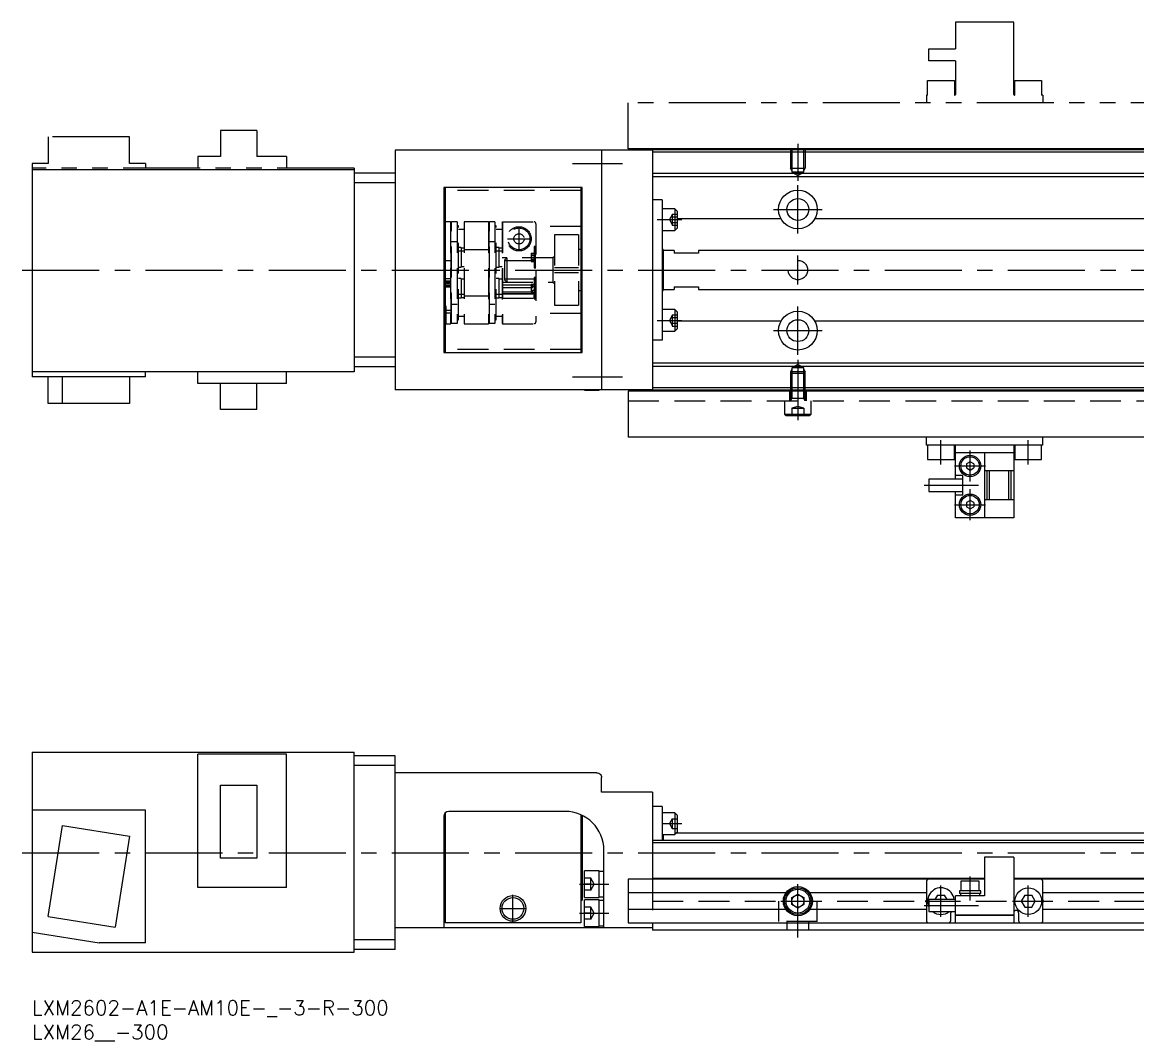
# Model space of a CAD drawing. Extents: x -2 to 493, y -8 to 266.
# Drawn here: x -2 to 228, y -8.3 to 201.8 of the extents above; entities that cross this region are included whole.
import ezdxf

# ---------------------------------------------------------------- set-up
doc = ezdxf.new("R2010")
doc.units = 0
doc.header["$LTSCALE"] = 0.5
for name, pattern in [('CENTER', [50.8, 31.75, -6.35, 6.35, -6.35]), ('DASHED', [19.05, 12.7, -6.35]), ('PHANTOM', [63.5, 31.75, -6.35, 6.35, -6.35, 6.35, -6.35])]:
    doc.linetypes.add(name, pattern=pattern)
for name, color, linetype in [('MSM_CENTER', 1, 'CENTER'), ('MSM_CONTINUOUS', 7, 'CONTINUOUS'), ('MSM_DASHED', 4, 'DASHED'), ('MSM_IMAGINARY', 6, 'PHANTOM'), ('MSM_PART_NUMBER', 7, 'CONTINUOUS')]:
    doc.layers.add(name, color=color, linetype=linetype)
doc.styles.get("Standard").update_dxf_attribs({"font": 'txt.shx', "height": 3, "bigfont": 'bigfont.shx'})

# ---------------------------------------------------------------- blocks, each defined once
blk = doc.blocks.new('*U8')
at = {"layer": 'MSM_PART_NUMBER'}
blk.add_text('LXM2602-A1E-AM10E-_-3-R-300', height=3, dxfattribs=at).set_placement((0, -3))
blk = doc.blocks.new('*U9')
at = {"layer": 'MSM_PART_NUMBER'}
blk.add_text('LXM26__-300', height=3, dxfattribs=at).set_placement((0, -8))

msp = doc.modelspace()

# ---------------------------------------------------------------- linework, layer by layer
at = {"layer": 'MSM_CENTER'}
for p, q in [((157.9, 176.68), (157.9, 169.05)), ((111.4, 172.68), (121.71, 172.68)), ((157.9, 158.18), (157.9, 168.18)), ((128.9, 161.07), (134, 161.07)), ((152.9, 163.18), (162.9, 163.18)), ((100.4, 154.75), (100.4, 159.48)), ((98.04, 157.11), (102.76, 157.11)), ((157.9, 147.68), (157.9, 153.68)), ((-2, 150.68), (439.9, 150.68)), ((157.9, 133.18), (157.9, 143.18)), ((128.9, 140.29), (134, 140.29)), ((152.9, 138.18), (162.9, 138.18)), ((157.9, 132.19), (157.9, 119.68)), ((111.4, 128.68), (121.71, 128.68)), ((187.4, 110.58), (187.4, 115.58)), ((205.4, 110.58), (205.4, 115.58)), ((193.4, 107.08), (193.4, 113.48)), ((190.2, 110.28), (196.6, 110.28)), ((183.9, 106.28), (195.15, 106.28)), ((193.4, 99.08), (193.4, 105.48)), ((190.2, 102.28), (196.6, 102.28)), ((129.9, 36.5), (134, 36.5)), ((-2, 30.5), (439.9, 30.5)), ((193.4, 20.6), (193.4, 25.6)), ((112.9, 24), (118.9, 24)), ((157.9, 13), (157.9, 24)), ((187.4, 17.25), (187.4, 23.75)), ((205.4, 17.25), (205.4, 23.75)), ((99.15, 16.22), (99.15, 21.78)), ((96.37, 19), (101.93, 19)), ((154.4, 20.5), (161.4, 20.5)), ((183.9, 19.6), (195.15, 19.6)), ((184.15, 20.5), (190.65, 20.5)), ((202.15, 20.5), (208.65, 20.5)), ((112.9, 18), (118.9, 18))]:
    msp.add_line(p, q, dxfattribs=at)
at = {"layer": 'MSM_CONTINUOUS'}
for p, q in [((127.9, 175.38), (74.9, 175.38)), ((74.9, 175.38), (74.9, 125.98)), ((113.9, 175.38), (113.9, 175.43)), ((116.9, 175.43), (113.9, 175.43)), ((116.9, 175.38), (116.9, 175.43)), ((117.4, 175.38), (117.4, 125.98)), ((127.9, 175.68), (127.9, 125.68)), ((427.9, 175.68), (127.9, 175.68)), ((427.9, 175.48), (127.9, 175.48)), ((427.9, 174.98), (127.9, 174.98)), ((66.4, 171.38), (0, 171.38)), ((0, 171.38), (0, 128.68)), ((66.4, 171.38), (66.4, 129.68)), ((74.9, 170.68), (66.4, 170.68)), ((247.9, 170.58), (127.9, 170.58)), ((74.9, 168.68), (66.4, 168.68)), ((247.9, 169.88), (127.9, 169.88)), ((84.9, 167.68), (84.9, 133.68)), ((113.4, 167.68), (84.9, 167.68)), ((84.9, 167.08), (85.15, 167.08)), ((85.15, 167.68), (85.15, 133.68)), ((113.15, 167.68), (113.15, 133.68)), ((113.15, 167.08), (113.4, 167.08)), ((113.4, 133.68), (113.4, 167.68)), ((129.9, 165.18), (127.9, 165.18)), ((129.9, 165.18), (129.9, 136.18)), ((132.5, 163.32), (129.9, 163.32)), ((132.5, 163.32), (132.5, 158.82)), ((133, 162.82), (132.5, 163.32)), ((133, 162.82), (133, 159.32)), ((154.41, 161.22), (133, 161.22)), ((234.41, 161.22), (161.39, 161.22)), ((85.15, 159.68), (84.9, 159.68)), ((113.4, 159.68), (113.15, 159.68)), ((129.9, 158.82), (132.5, 158.82)), ((132.5, 158.82), (133, 159.32)), ((113.4, 154.93), (113.15, 154.93)), ((130.1, 154.93), (129.9, 154.93)), ((130.1, 154.93), (130.1, 146.43)), ((132.4, 154.68), (130.1, 154.68)), ((132.4, 154.68), (132.4, 154.18)), ((137.4, 154.18), (132.4, 154.18)), ((137.4, 154.68), (137.4, 154.18)), ((240.9, 154.68), (137.4, 154.68)), ((132.4, 147.18), (137.4, 147.18)), ((132.4, 147.18), (132.4, 146.68)), ((137.4, 147.18), (137.4, 146.68)), ((113.15, 146.43), (113.4, 146.43)), ((129.9, 146.43), (130.1, 146.43)), ((130.1, 146.68), (132.4, 146.68)), ((137.4, 146.68), (240.9, 146.68)), ((85.15, 141.68), (84.9, 141.68)), ((113.4, 141.68), (113.15, 141.68)), ((132.5, 142.54), (129.9, 142.54)), ((132.5, 142.54), (132.5, 138.04)), ((133, 142.04), (132.5, 142.54)), ((133, 142.04), (133, 138.54)), ((129.9, 138.04), (132.5, 138.04)), ((132.5, 138.04), (133, 138.54)), ((154.41, 140.14), (133, 140.14)), ((234.41, 140.14), (161.39, 140.14)), ((129.9, 136.18), (127.9, 136.18)), ((84.9, 134.28), (85.15, 134.28)), ((84.9, 133.68), (113.4, 133.68)), ((113.15, 134.28), (113.4, 134.28)), ((74.9, 132.68), (66.4, 132.68)), ((247.9, 131.48), (127.9, 131.48)), ((66.4, 129.68), (0, 129.68)), ((23.4, 128.68), (23.4, 129.68)), ((34.2, 127.28), (34.2, 129.68)), ((52.5, 127.28), (52.5, 129.68)), ((74.9, 130.68), (66.4, 130.68)), ((247.9, 130.78), (127.9, 130.78)), ((23.4, 128.68), (0, 128.68)), ((3.3, 123.18), (3.3, 128.68)), ((6.27, 123.18), (6.27, 128.68)), ((20.1, 128.68), (20.1, 123.18)), ((52.5, 127.28), (34.2, 127.28)), ((38.88, 121.88), (38.88, 127.28)), ((46.33, 121.88), (46.33, 127.28)), ((127.9, 125.98), (74.9, 125.98)), ((113.9, 125.93), (113.9, 125.98)), ((113.9, 125.93), (116.9, 125.93)), ((116.9, 125.93), (116.9, 125.98)), ((122.9, 125.68), (122.9, 116.18)), ((273.9, 125.68), (122.9, 125.68)), ((273.9, 126.38), (127.9, 126.38)), ((273.9, 125.88), (127.9, 125.88)), ((20.1, 123.18), (3.3, 123.18)), ((46.33, 121.88), (38.88, 121.88)), ((273.9, 116.18), (122.9, 116.18)), ((184.4, 114.58), (184.4, 116.18)), ((208.4, 114.58), (208.4, 116.18)), ((208.4, 114.58), (184.4, 114.58)), ((184.65, 114.58), (184.65, 111.58)), ((190.15, 111.58), (190.15, 114.58)), ((190.4, 107.53), (190.4, 114.45)), ((202.4, 112.98), (190.4, 112.98)), ((196.4, 112.98), (196.4, 99.58)), ((202.4, 114.45), (202.4, 99.58)), ((202.65, 114.58), (202.65, 111.58)), ((208.15, 111.58), (208.15, 114.58)), ((184.65, 111.58), (190.15, 111.58)), ((193.4, 111.15), (192.65, 110.71)), ((192.65, 110.71), (192.65, 109.85)), ((194.15, 110.71), (193.4, 111.15)), ((194.15, 110.71), (194.15, 109.85)), ((202.65, 111.58), (208.15, 111.58)), ((191.9, 108.28), (190.4, 108.28)), ((191.9, 104.28), (191.9, 108.28)), ((192.65, 109.85), (193.4, 109.41)), ((193.4, 109.41), (194.15, 109.85)), ((202.4, 109.28), (196.4, 109.28)), ((196.9, 103.28), (196.9, 109.28)), ((197.4, 103.28), (197.4, 109.28)), ((201.4, 103.28), (201.4, 109.28)), ((201.9, 103.28), (201.9, 109.28)), ((184.9, 107.53), (184.9, 105.03)), ((191.9, 107.53), (184.9, 107.53)), ((184.9, 105.03), (191.9, 105.03)), ((190.4, 99.58), (190.4, 105.03)), ((190.4, 104.28), (191.9, 104.28)), ((193.4, 103.15), (192.65, 102.71)), ((192.65, 102.71), (192.65, 101.85)), ((192.65, 101.85), (193.4, 101.41)), ((194.15, 102.71), (193.4, 103.15)), ((193.4, 101.41), (194.15, 101.85)), ((194.15, 102.71), (194.15, 101.85)), ((202.4, 103.28), (196.4, 103.28)), ((202.4, 99.58), (190.4, 99.58)), ((0, 51.2), (66.4, 51.2)), ((0, 51.2), (0, 10)), ((34.2, 23.3), (34.2, 50.8)), ((52.5, 50.8), (34.2, 50.8)), ((52.5, 23.3), (52.5, 50.8)), ((66.4, 10), (66.4, 51.2)), ((74.9, 50.5), (66.4, 50.5)), ((74.9, 48.5), (66.4, 48.5)), ((74.9, 10.5), (74.9, 50.5)), ((116.4, 47), (74.9, 47)), ((116.4, 47), (116.41, 47)), ((116.41, 47), (116.61, 46.98)), ((116.61, 46.98), (116.85, 46.89)), ((116.85, 46.89), (117.07, 46.74)), ((117.07, 46.74), (117.21, 46.59)), ((117.21, 46.59), (117.32, 46.4)), ((117.32, 46.4), (117.38, 46.22)), ((117.38, 46.22), (117.4, 46)), ((117.4, 43), (117.4, 46)), ((38.88, 44.45), (46.33, 44.45)), ((38.88, 29.35), (38.88, 44.45)), ((46.33, 44.45), (46.33, 29.35)), ((127.9, 43), (117.4, 43)), ((127.9, 43), (127.9, 25)), ((23.4, 39.3), (0, 39.3)), ((23.4, 11.9), (23.4, 39.3)), ((129.9, 40), (127.9, 40)), ((129.9, 40), (129.9, 33)), ((84.9, 38), (84.9, 15)), ((85.15, 38.66), (85.15, 16)), ((109.9, 39), (85.9, 39)), ((113.15, 38.31), (113.15, 16)), ((113.4, 38.19), (113.4, 20.7)), ((132.5, 38.75), (129.9, 38.75)), ((133, 38.25), (132.5, 38.75)), ((132.5, 38.75), (132.5, 34.25)), ((133, 38.25), (133, 34.75)), ((3.3, 17.31), (6.27, 36.08)), ((6.27, 36.08), (20.1, 33.89)), ((113.4, 34.75), (113.15, 34.75)), ((132.5, 34.25), (133, 34.75)), ((240.9, 34.5), (132.75, 34.5)), ((20.1, 33.89), (17.13, 15.12)), ((273.9, 33), (127.9, 33)), ((273.9, 32.5), (127.9, 32.5)), ((129.9, 34.25), (132.5, 34.25)), ((130.1, 34.25), (130.1, 33)), ((117.9, 15), (117.9, 31)), ((46.33, 29.35), (38.88, 29.35)), ((196.4, 29.6), (196.4, 21.6)), ((202.4, 29.6), (196.4, 29.6)), ((202.4, 29.6), (202.4, 16)), ((113.15, 26.25), (113.4, 26.25)), ((113.9, 21.25), (113.9, 26.75)), ((116.9, 26.75), (113.9, 26.75)), ((116.9, 21.25), (116.9, 26.75)), ((117.9, 26.6), (116.9, 26.6)), ((52.5, 23.3), (34.2, 23.3)), ((196.4, 25), (122.9, 25)), ((122.9, 25), (122.9, 16)), ((196.4, 25.2), (127.9, 25.2)), ((184.4, 24.5), (184.4, 16.5)), ((191.5, 24.6), (191.5, 22.6)), ((195.3, 24.6), (191.5, 24.6)), ((195.3, 22.6), (195.3, 24.6)), ((277.9, 25.2), (202.4, 25.2)), ((277.9, 25), (202.4, 25)), ((208.4, 16.5), (208.4, 24.5)), ((84.9, 20.7), (85.15, 20.7)), ((113.15, 20.7), (113.4, 20.7)), ((113.9, 21.25), (116.9, 21.25)), ((113.9, 15.25), (113.9, 20.75)), ((116.9, 20.75), (113.9, 20.75)), ((116.9, 21.4), (117.9, 21.4)), ((116.9, 15.25), (116.9, 20.75)), ((155.43, 22.2), (122.9, 22.2)), ((156.65, 21.22), (157.9, 21.94)), ((156.65, 19.78), (156.65, 21.22)), ((157.9, 21.94), (159.15, 21.22)), ((159.15, 21.22), (159.15, 19.78)), ((184.4, 22.2), (160.37, 22.2)), ((184.4, 20.8), (184.22, 20.5)), ((190.4, 20.85), (184.9, 20.85)), ((184.9, 20.85), (184.9, 18.35)), ((186.68, 21.75), (186.16, 20.85)), ((186.68, 21.75), (188.12, 21.75)), ((188.64, 20.85), (188.12, 21.75)), ((196.4, 21.6), (190.4, 21.6)), ((190.4, 16), (190.4, 21.6)), ((191.2, 22.6), (191.2, 22.1)), ((195.6, 22.6), (191.2, 22.6)), ((195.6, 22.1), (191.2, 22.1)), ((191.4, 22.1), (191.4, 21.6)), ((195.4, 21.6), (195.4, 22.1)), ((195.6, 22.1), (195.6, 22.6)), ((204.68, 21.75), (203.96, 20.5)), ((204.68, 21.75), (206.12, 21.75)), ((206.84, 20.5), (206.12, 21.75)), ((235.43, 22.2), (208.4, 22.2)), ((208.58, 20.5), (208.4, 20.8)), ((117.9, 20.6), (116.9, 20.6)), ((155.43, 18.8), (122.9, 18.8)), ((157.9, 19.06), (156.65, 19.78)), ((159.15, 19.78), (157.9, 19.06)), ((184.4, 18.8), (160.37, 18.8)), ((184.22, 20.5), (184.4, 20.2)), ((203.96, 20.5), (204.68, 19.25)), ((204.68, 19.25), (206.12, 19.25)), ((206.12, 19.25), (206.84, 20.5)), ((208.4, 20.2), (208.58, 20.5)), ((235.43, 18.8), (208.4, 18.8)), ((3.3, 17.31), (17.13, 15.12)), ((184.9, 18.35), (190.4, 18.35)), ((189.4, 16.5), (189.4, 18.1)), ((190.4, 17.65), (202.4, 17.65)), ((190.4, 17.6), (202.4, 17.6)), ((190.45, 17.65), (190.45, 17.6)), ((202.35, 17.65), (202.35, 17.6)), ((203.4, 18.1), (203.4, 16.5)), ((0, 14.09), (13.82, 11.9)), ((127.9, 15), (74.9, 15)), ((113.15, 16), (85.15, 16)), ((113.9, 15.25), (116.9, 15.25)), ((116.9, 15.4), (117.9, 15.4)), ((122.9, 16), (432.9, 16)), ((127.9, 16), (127.9, 14.5)), ((427.9, 14.5), (127.9, 14.5)), ((23.4, 11.9), (13.82, 11.9)), ((74.9, 12.5), (66.4, 12.5)), ((0, 10), (66.4, 10)), ((74.9, 10.5), (66.4, 10.5))]:
    msp.add_line(p, q, dxfattribs=at)
for centre, radius in [((157.9, 163.18), 4), ((157.9, 163.18), 2.25), ((157.9, 138.18), 4), ((157.9, 138.18), 2.25), ((193.4, 110.28), 2.2), ((193.4, 110.28), 1.9), ((193.4, 102.28), 2.2), ((193.4, 102.28), 1.9), ((157.9, 20.5), 3), ((157.9, 20.5), 2.75), ((205.4, 20.5), 2.75), ((99.15, 19), 2.65), ((99.15, 19), 2.25), ((157.9, 20.5), 2.45), ((157.9, 20.5), 1.25)]:
    msp.add_circle(centre, radius, dxfattribs=at)
for centre, radius, start, end in [((190.14, 114.27), 0.311, 34.723, 88.9034), ((202.66, 114.26), 0.318, 91.7128, 144.6608), ((85.9, 38), 1, 90, 180), ((109.9, 31), 8, 0, 90), ((184.9, 24.5), 0.5, 90, 180), ((187.4, 20.5), 2.75, 7.312, 204.62), ((207.9, 24.5), 0.5, 0, 90), ((202.9, 18.1), 0.5, 0, 180), ((184.9, 16.5), 0.5, 180, 270), ((187.4, 20.5), 2.75, 231.4273, 308.5727), ((188.9, 16.5), 0.5, 270, 0), ((189.9, 18.1), 0.5, 150, 180), ((189.9, 18.1), 0.5, 0, 30), ((203.9, 16.5), 0.5, 180, 270), ((207.9, 16.5), 0.5, 270, 0)]:
    msp.add_arc(centre, radius, start, end, dxfattribs=at)
at = {"layer": 'MSM_DASHED'}
for p, q in [((156.4, 175.68), (156.4, 171.68)), ((156.67, 175.68), (156.67, 170.88)), ((159.13, 170.88), (159.13, 175.68)), ((159.4, 175.68), (159.4, 171.68)), ((156.4, 171.68), (159.4, 171.68)), ((156.67, 171.21), (156.4, 171.68)), ((156.67, 170.88), (157.9, 170.17)), ((159.13, 170.88), (156.67, 170.88)), ((157.9, 170.17), (159.13, 170.88)), ((159.13, 171.21), (159.4, 171.68)), ((113.15, 167.08), (85.15, 167.08)), ((132, 162.07), (131.42, 161.07)), ((131.42, 161.07), (132, 160.07)), ((132, 162.23), (133, 162.23)), ((132, 162.23), (132, 159.92)), ((132, 161.65), (133, 161.65)), ((85.15, 159.68), (84.9, 159.68)), ((86.3, 160.61), (85.15, 160.61)), ((86.3, 160.61), (86.3, 139.61)), ((86.4, 160.51), (86.3, 160.61)), ((86.5, 160.61), (86.4, 160.51)), ((86.4, 139.71), (86.4, 160.51)), ((86.5, 139.62), (86.5, 160.61)), ((87.65, 160.61), (86.5, 160.61)), ((87.65, 160.61), (87.65, 139.62)), ((87.9, 159.81), (87.65, 159.81)), ((87.9, 140.41), (87.9, 159.81)), ((89.1, 159.07), (87.9, 159.07)), ((94.1, 160.61), (89.1, 160.61)), ((89.1, 160.61), (89.1, 139.61)), ((94.2, 160.51), (94.1, 160.61)), ((94.1, 160.61), (94.1, 139.61)), ((94.3, 160.61), (94.2, 160.51)), ((94.2, 160.51), (94.2, 139.71)), ((94.3, 139.62), (94.3, 160.61)), ((95.45, 160.61), (94.3, 160.61)), ((95.45, 160.61), (95.45, 139.62)), ((95.7, 159.81), (95.45, 159.81)), ((95.7, 140.41), (95.7, 159.81)), ((96.9, 159.07), (95.7, 159.07)), ((96.9, 160.51), (97, 160.61)), ((96.9, 160.51), (96.9, 139.71)), ((97, 160.61), (97, 139.61)), ((97, 160.61), (103.5, 160.61)), ((103.9, 160.21), (103.9, 140.01)), ((113.15, 159.68), (103.9, 159.68)), ((132, 160.49), (133, 160.49)), ((132, 159.92), (133, 159.92)), ((86.4, 156.49), (86.5, 156.59)), ((86.5, 156.59), (87.65, 156.59)), ((94.2, 156.49), (94.3, 156.59)), ((94.3, 156.59), (95.45, 156.59)), ((107.7, 157.93), (107.7, 143.43)), ((112.7, 157.93), (107.7, 157.93)), ((112.7, 157.91), (107.7, 157.91)), ((112.7, 157.93), (112.7, 143.43)), ((87.9, 155.11), (87.65, 155.11)), ((88.5, 155.3), (87.9, 155.3)), ((87.9, 154.62), (89.1, 154.62)), ((88.5, 155.3), (88.5, 151.3)), ((89.1, 155.2), (88.5, 155.2)), ((94.2, 154.86), (89.1, 154.86)), ((95.7, 155.11), (95.45, 155.11)), ((96.3, 155.3), (95.7, 155.3)), ((95.7, 154.62), (96.9, 154.62)), ((96.3, 151.3), (96.3, 155.3)), ((96.9, 155.2), (96.3, 155.2)), ((102.9, 154.17), (103.9, 154.17)), ((102.9, 154.17), (102.9, 152.44)), ((103.9, 155.5), (103.55, 155.5)), ((103.55, 155.5), (103.55, 151.1)), ((103.7, 155.3), (103.55, 155.3)), ((103.9, 155.1), (103.7, 155.3)), ((103.7, 155.3), (103.7, 151.3)), ((113.15, 154.93), (112.7, 154.93)), ((86.4, 152.61), (85.15, 152.61)), ((107.4, 153.18), (96.9, 153.18)), ((103.9, 152.58), (96.9, 152.58)), ((97.9, 153.18), (97.4, 152.68)), ((97.4, 152.68), (97.4, 148.68)), ((97.9, 153.18), (97.9, 148.18)), ((102.9, 153.8), (103.9, 153.8)), ((102.9, 153.67), (103.9, 153.67)), ((102.9, 152.94), (103.9, 152.94)), ((102.9, 152.81), (103.9, 152.81)), ((102.9, 152.44), (103.9, 152.44)), ((107.7, 153.48), (107.4, 153.18)), ((107.4, 153.18), (107.4, 148.18)), ((87.9, 151.3), (88.5, 151.3)), ((88.5, 151.4), (89.1, 151.4)), ((95.7, 151.3), (96.3, 151.3)), ((96.3, 151.4), (96.9, 151.4)), ((103.55, 151.3), (103.7, 151.3)), ((103.55, 151.1), (103.9, 151.1)), ((103.7, 151.3), (103.9, 151.5)), ((107.7, 151.23), (112.7, 151.23)), ((112.7, 150.13), (107.7, 150.13)), ((86.4, 148.88), (85.15, 148.88)), ((85.15, 148.48), (86.4, 148.48)), ((85.15, 148.24), (86.3, 148.24)), ((86.4, 147.97), (85.15, 147.97)), ((86.4, 147.9), (85.15, 147.9)), ((85.15, 147.61), (86.4, 147.61)), ((86.3, 147.27), (85.15, 147.27)), ((85.15, 147.21), (86.4, 147.21)), ((86.3, 148.24), (86.4, 148.26)), ((86.4, 147.29), (86.3, 147.27)), ((88.5, 148.92), (87.9, 148.92)), ((88.5, 148.92), (88.5, 144.92)), ((89.1, 148.82), (88.5, 148.82)), ((96.3, 148.92), (95.7, 148.92)), ((96.3, 144.92), (96.3, 148.92)), ((96.9, 148.82), (96.3, 148.82)), ((103.9, 148.78), (96.9, 148.78)), ((96.9, 148.18), (107.4, 148.18)), ((96.9, 147.61), (103.9, 147.61)), ((97.4, 148.68), (97.9, 148.18)), ((102.9, 147.79), (103.9, 147.79)), ((102.9, 147.79), (102.9, 146.06)), ((102.9, 147.42), (103.9, 147.42)), ((102.9, 147.29), (103.9, 147.29)), ((103.9, 149.12), (103.55, 149.12)), ((103.55, 149.12), (103.55, 144.72)), ((103.7, 148.92), (103.55, 148.92)), ((103.9, 148.72), (103.7, 148.92)), ((103.7, 148.92), (103.7, 144.92)), ((107.4, 148.18), (107.7, 147.88)), ((87.65, 145.11), (87.9, 145.11)), ((89.1, 145.61), (87.9, 145.61)), ((87.9, 144.92), (88.5, 144.92)), ((88.5, 145.02), (89.1, 145.02)), ((89.1, 145.36), (94.2, 145.36)), ((95.45, 145.11), (95.7, 145.11)), ((96.9, 145.61), (95.7, 145.61)), ((95.7, 144.92), (96.3, 144.92)), ((96.3, 145.02), (96.9, 145.02)), ((96.9, 147.08), (103.9, 147.08)), ((96.9, 146.19), (103.9, 146.19)), ((97, 145.8), (96.9, 145.84)), ((96.9, 145.78), (103.9, 145.78)), ((96.9, 144.95), (97, 144.91)), ((103.5, 145.8), (97, 145.8)), ((97, 144.91), (103.5, 144.91)), ((102.9, 146.56), (103.9, 146.56)), ((102.9, 146.43), (103.9, 146.43)), ((102.9, 146.06), (103.9, 146.06)), ((103.5, 144.91), (103.5, 145.8)), ((103.55, 144.92), (103.7, 144.92)), ((103.7, 144.92), (103.9, 145.12)), ((112.7, 146.43), (113.15, 146.43)), ((85.4, 139.72), (85.4, 142.76)), ((86.4, 143.74), (86.5, 143.63)), ((86.5, 143.63), (87.65, 143.63)), ((94.2, 143.74), (94.3, 143.63)), ((94.3, 143.63), (95.45, 143.63)), ((103.55, 144.72), (103.9, 144.72)), ((107.7, 143.45), (112.7, 143.45)), ((107.7, 143.43), (112.7, 143.43)), ((85.15, 141.68), (84.9, 141.68)), ((86.3, 142.33), (85.15, 142.33)), ((85.15, 141.82), (86.3, 141.82)), ((86.4, 142.41), (86.3, 142.33)), ((86.3, 141.82), (86.4, 141.9)), ((87.65, 140.41), (87.9, 140.41)), ((87.9, 141.16), (89.1, 141.16)), ((95.45, 140.41), (95.7, 140.41)), ((95.7, 141.16), (96.9, 141.16)), ((113.15, 141.68), (103.9, 141.68)), ((132, 141.29), (131.42, 140.29)), ((131.42, 140.29), (132, 139.29)), ((132, 141.44), (133, 141.44)), ((132, 141.44), (132, 139.13)), ((132, 140.86), (133, 140.86)), ((85.17, 139.61), (86.3, 139.61)), ((86.3, 139.61), (86.4, 139.71)), ((86.5, 139.62), (86.4, 139.72)), ((87.65, 139.62), (86.5, 139.62)), ((89.1, 139.61), (94.1, 139.61)), ((94.1, 139.61), (94.2, 139.71)), ((94.3, 139.62), (94.2, 139.72)), ((95.45, 139.62), (94.3, 139.62)), ((96.9, 139.71), (97, 139.61)), ((97, 139.61), (103.5, 139.61)), ((132, 139.71), (133, 139.71)), ((132, 139.13), (133, 139.13)), ((113.15, 134.28), (85.15, 134.28)), ((157.9, 131.19), (156.67, 130.48)), ((159.13, 130.48), (157.9, 131.19)), ((156.67, 130.15), (156.4, 129.68)), ((156.4, 129.68), (156.4, 123.68)), ((159.4, 129.68), (156.4, 129.68)), ((156.67, 129.68), (156.4, 129.41)), ((156.4, 129.41), (159.4, 129.41)), ((156.67, 130.48), (156.67, 124.18)), ((159.13, 130.48), (156.67, 130.48)), ((159.13, 124.18), (159.13, 130.48)), ((159.13, 130.15), (159.4, 129.68)), ((159.4, 129.41), (159.13, 129.68)), ((159.4, 123.68), (159.4, 129.68)), ((156.15, 125.68), (156.15, 123.68)), ((159.4, 124.18), (156.4, 124.18)), ((156.4, 123.68), (156.67, 124.18)), ((159.4, 123.68), (159.13, 124.18)), ((159.65, 123.68), (159.65, 125.68)), ((122.9, 123.68), (273.9, 123.68)), ((155.15, 123.68), (155.15, 120.98)), ((157.9, 122.51), (156.65, 122.18)), ((156.65, 122.18), (156.65, 120.68)), ((156.65, 122.18), (159.15, 122.18)), ((159.15, 122.18), (157.9, 122.51)), ((157.9, 122.18), (157.9, 120.68)), ((159.15, 122.18), (159.15, 120.68)), ((160.65, 120.98), (160.65, 123.68)), ((155.15, 120.98), (155.45, 120.68)), ((155.15, 120.98), (160.65, 120.98)), ((155.45, 120.68), (160.35, 120.68)), ((160.35, 120.68), (160.65, 120.98)), ((132, 37.5), (131.42, 36.5)), ((132, 37.5), (133, 37.5)), ((132, 37.5), (132, 35.5)), ((131.42, 36.5), (132, 35.5)), ((132, 36.5), (133, 36.5)), ((132, 35.5), (133, 35.5)), ((115.2, 25.25), (113.9, 25.25)), ((115.2, 24), (113.9, 24)), ((115.2, 22.75), (115.2, 25.25)), ((115.92, 24), (115.2, 25.25)), ((115.2, 22.75), (115.92, 24)), ((127.9, 25), (127.9, 16)), ((115.2, 22.75), (113.9, 22.75)), ((115.2, 19.25), (113.9, 19.25)), ((115.2, 16.75), (115.2, 19.25)), ((115.92, 18), (115.2, 19.25)), ((127.9, 20.5), (427.9, 20.5)), ((153.9, 20.5), (153.9, 16.3)), ((161.9, 16.3), (161.9, 20.5)), ((115.2, 18), (113.9, 18)), ((115.2, 16.75), (113.9, 16.75)), ((115.2, 16.75), (115.92, 18)), ((161.9, 16.3), (153.9, 16.3)), ((155.65, 16.3), (155.65, 14.5)), ((160.15, 14.5), (160.15, 16.3))]:
    msp.add_line(p, q, dxfattribs=at)
for centre, radius in [((100.4, 157.11), 2.5), ((100.4, 157.11), 2.25), ((100.4, 157.11), 1.06), ((157.9, 150.68), 2)]:
    msp.add_circle(centre, radius, dxfattribs=at)
for centre, radius, start, end in [((103.5, 160.21), 0.4, 359.9744, 89.9823), ((103.54, 146.23), 0.437, 264.2291, 324.657), ((103.53, 145.37), 0.464, 266.2159, 322.6703), ((83.94, 142.76), 1.46, 326.0284, 33.9716), ((84.92, 139.55), 0.508, 19.5832, 63.2685), ((85.17, 140.17), 0.559, 267.7494, 286.9653), ((85.31, 139.72), 0.09, 286.1983, 357.7901), ((103.5, 140.01), 0.4, 270, 0)]:
    msp.add_arc(centre, radius, start, end, dxfattribs=at)
at = {"layer": 'MSM_IMAGINARY'}
for p, q in [((190.4, 201.78), (190.4, 196.33)), ((202.4, 201.78), (190.4, 201.78)), ((202.4, 186.91), (202.4, 201.78)), ((184.9, 193.83), (184.9, 196.33)), ((184.9, 196.33), (190.4, 196.33)), ((190.4, 193.83), (184.9, 193.83)), ((190.4, 193.83), (190.4, 186.91)), ((184.65, 189.78), (190.15, 189.78)), ((184.65, 186.78), (184.65, 189.78)), ((190.15, 189.78), (190.15, 186.78)), ((202.65, 189.78), (208.15, 189.78)), ((202.65, 186.78), (202.65, 189.78)), ((208.15, 189.78), (208.15, 186.78)), ((184.4, 186.78), (184.4, 185.18)), ((184.65, 186.78), (184.4, 186.78)), ((208.4, 186.78), (208.15, 186.78)), ((208.4, 186.78), (208.4, 185.18)), ((122.9, 175.68), (122.9, 185.18)), ((432.9, 185.18), (122.9, 185.18)), ((38.88, 179.48), (38.88, 174.08)), ((46.33, 179.48), (38.88, 179.48)), ((46.33, 179.48), (46.33, 174.08)), ((3.3, 178.18), (3.3, 172.68)), ((20.1, 178.18), (3.3, 178.18)), ((20.1, 172.68), (20.1, 178.18)), ((127.9, 175.68), (122.9, 175.68)), ((0, 172.68), (0, 171.38)), ((3.3, 172.68), (0, 172.68)), ((23.4, 172.68), (20.1, 172.68)), ((23.4, 172.68), (23.4, 171.68)), ((34.2, 174.08), (34.2, 171.68)), ((38.88, 174.08), (34.2, 174.08)), ((52.5, 174.08), (46.33, 174.08)), ((52.5, 174.08), (52.5, 171.68)), ((66.4, 171.68), (0, 171.68)), ((66.4, 171.68), (66.4, 171.38))]:
    msp.add_line(p, q, dxfattribs=at)
for centre, radius, start, end in [((190.2, 186.99), 0.214, 256.5646, 339.8089), ((202.6, 186.99), 0.213, 199.9844, 283.642)]:
    msp.add_arc(centre, radius, start, end, dxfattribs=at)

# ---------------------------------------------------------------- block references
at = {"layer": 'MSM_CONTINUOUS'}
for name in ['*U8', '*U9']:
    msp.add_blockref(name, (0, 0), dxfattribs=at)

doc.saveas('drawing.dxf')
